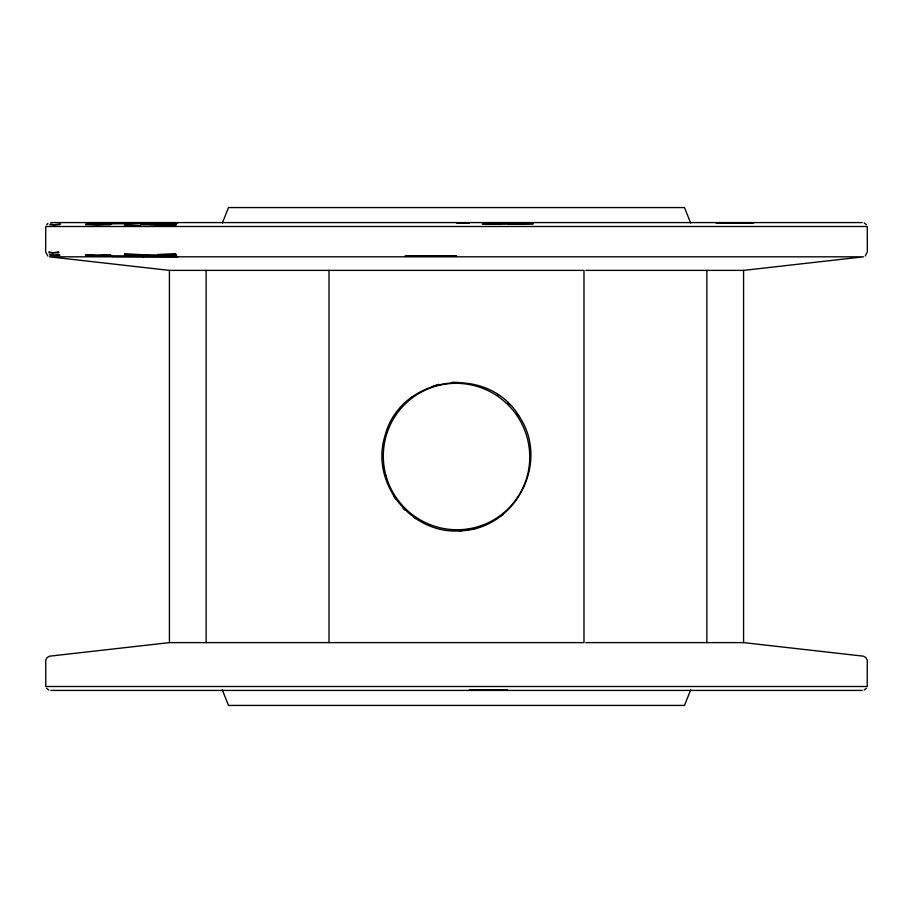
<?xml version="1.0" encoding="UTF-8"?>
<svg xmlns="http://www.w3.org/2000/svg" width="913" height="913" viewBox="0 0 913 913"><rect width="100%" height="100%" fill="white"/><g stroke="black" fill="none" stroke-linecap="round" stroke-linejoin="round"><path stroke-width="1.37" d="M384.784 436.562C370.427 483.148 411.215 534.367 459.81 530.875L475.684 528.376M384.75 436.665C399.609 375.962 487.2 362.792 519.257 416.442C550.493 462.72 514.989 530.168 459.296 530.841M222.316 223.057L228.512 207.571L684.488 207.571L690.685 223.057M690.685 689.943L684.488 705.429L228.512 705.429L222.316 689.943M46.563 224.746L47.955 223.411M866.437 688.254L864.189 690.034M865.239 255.994L867.35 251.851L867.236 226.504L45.764 226.504L45.65 251.851L47.761 255.994M409.96 398.422L412.003 397.064M500.997 515.936L503.04 514.578M431.883 386.656L438.651 384.316M585.735 270.385L743.581 270.385L863.504 256.815L49.496 256.815L169.419 270.385L583.989 270.385L583.989 642.615L169.419 642.615L49.496 656.185L47.042 657.645L45.741 660.19L45.764 686.496L867.236 686.496L867.259 660.19L865.958 657.645L863.504 656.185L743.581 642.615L585.735 642.615M50.786 222.578L862.214 222.578M50.786 690.422L862.214 690.422M452.392 382.25L459.296 382.49M142.896 256.815L140.545 254.601L124.408 253.734L124.761 254.601L158.017 255.355L175.798 254.601L176.7 255.994L86.655 255.994L85.468 254.601L97.68 255.355L110.279 254.601L112.094 256.485L177.887 256.815M864.189 222.966L866.437 224.746M48.811 690.034L46.563 688.254M497.414 394.325L499.114 395.683M413.886 517.317L415.586 518.675M507.514 402.587L509.888 404.687M403.112 508.313L405.486 510.413M517.215 413.886L519.623 417.195M393.377 495.805L395.786 499.114M743.581 270.385L743.581 642.615M706.856 270.385L706.856 642.615M329.011 270.385L329.011 642.615M206.144 270.385L206.144 642.615M169.419 270.385L169.419 642.615M175.878 224.746L175.547 225.591L157.321 225.591L175.878 224.746L176.312 224.016L157.664 224.746L141.127 224.016L140.636 224.746L175.878 224.746M507.594 690.034L469.305 690.125L507.594 690.034M124.853 224.746L124.465 225.591L140.271 225.591L124.853 224.746M110.907 224.016L110.382 224.746L85.582 224.746L86.838 223.411L97.828 224.016L141.709 223.411L143.09 222.681L178.058 222.681L125.983 223.411L87.614 222.966L88.447 222.681L113.064 222.681L110.907 224.016L97.269 224.746L86.153 224.016L110.907 224.016M60.053 224.016L59.436 224.746L49.793 224.746L50.42 224.016L53.821 224.746L60.053 224.016M58.558 251.851L53.011 252.81L48.891 251.851L48.982 252.81L58.649 252.81L58.558 251.851M59.334 254.601L54.289 255.355L49.679 254.601L50.261 255.355L59.904 255.355L59.334 254.601M110.781 255.355L98.319 255.994L86.005 255.355L110.781 255.355M175.501 253.734L157.584 254.601L175.798 254.601L175.501 253.734M176.209 255.355L158.542 255.994L141.001 255.355L176.209 255.355M507.708 223.411L482.201 224.016L533.192 224.016L533.055 223.411L507.799 224.016L507.708 223.411M456.5 255.994L405.269 255.994L456.5 255.994M753.02 222.681L715.781 222.681L753.693 222.966L753.02 222.681M507.48 222.681L494.812 222.875L507.48 222.681M469.305 222.875L456.5 222.681L469.305 222.875M385.868 475.239A73.462 72.972 45 0 0 508.473 508.473A73.462 72.972 45 0 0 475.239 385.868A73.462 72.972 45 0 0 385.868 475.239"/></g></svg>
